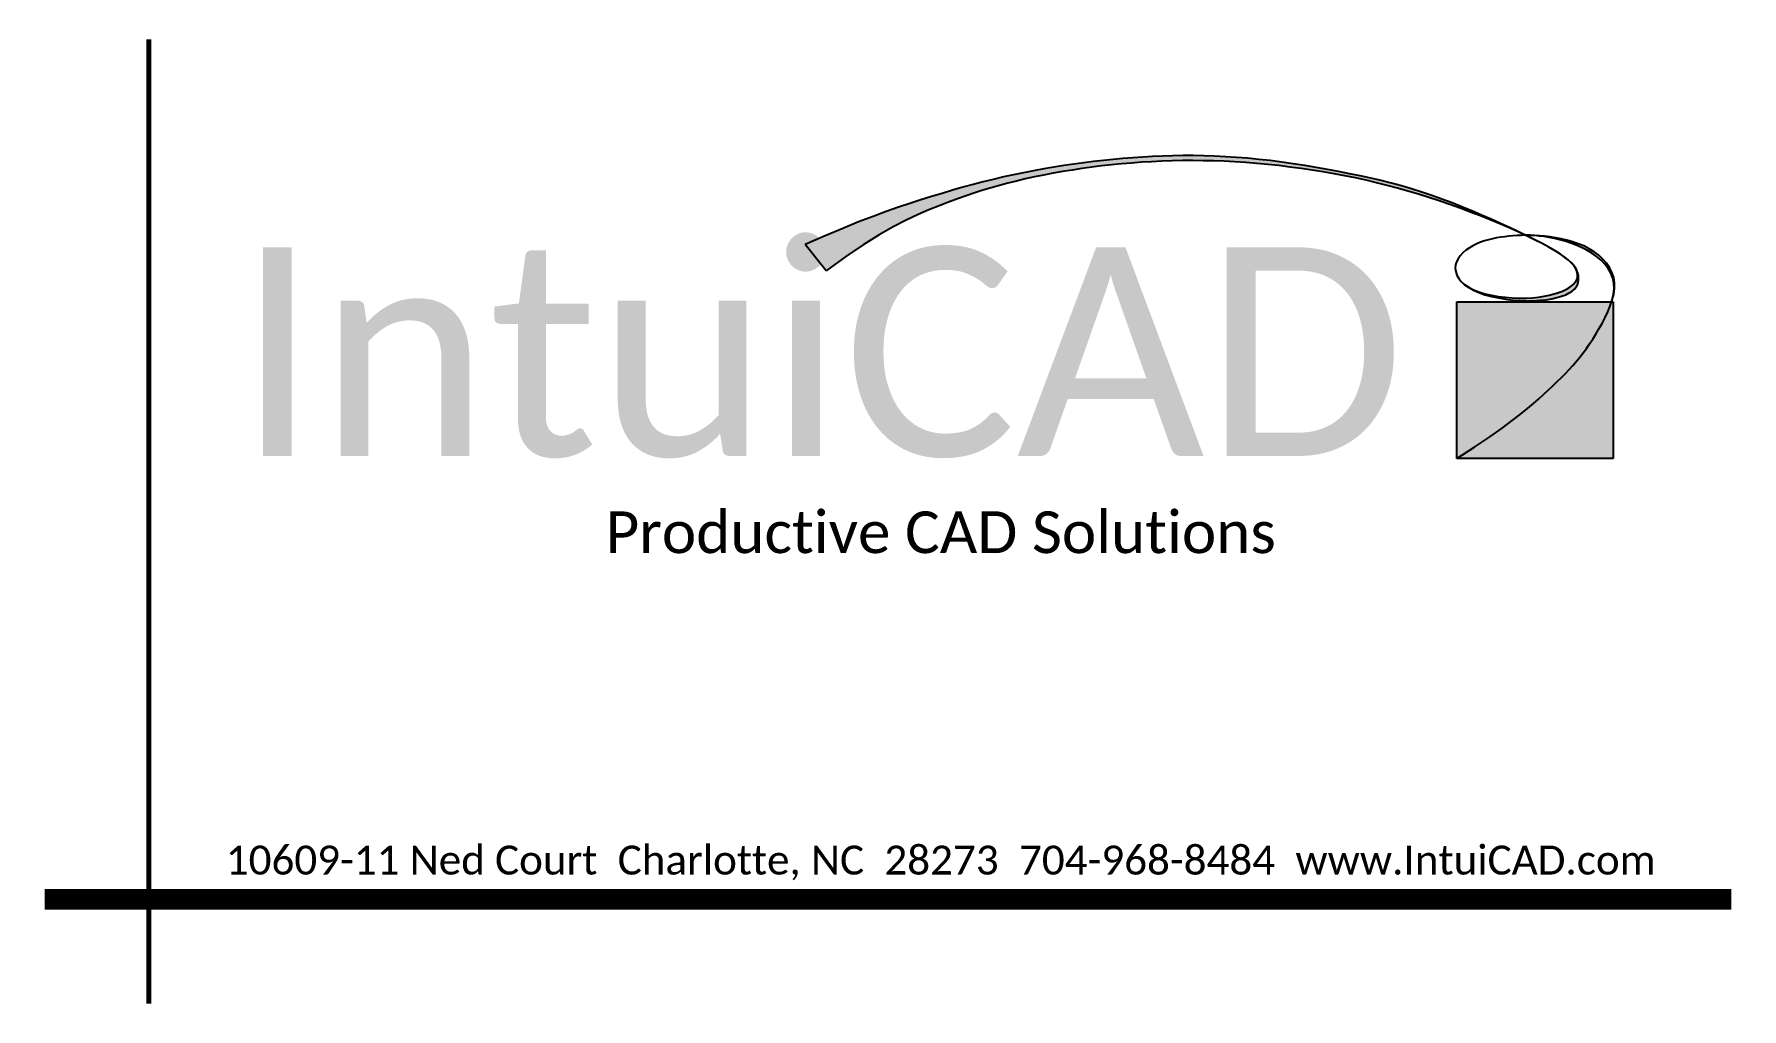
# Model space of a CAD drawing. Header units: inches. Extents: x -1.01 to 1.01, y -0.58 to 0.58.
import ezdxf

# ---------------------------------------------------------------- set-up
doc = ezdxf.new("R2010")
doc.units = ezdxf.units.IN
doc.header["$MEASUREMENT"] = 0
doc.styles.add('Calibri', font='CALIBRI0.TTF')

msp = doc.modelspace()

# ---------------------------------------------------------------- hatches: boundary and pattern name
for points in [[(-0.0293, 0.3269), (-0.0106, 0.3385), (0.0062, 0.3482), (0.0216, 0.3561), (0.0355, 0.3626), (0.0484, 0.3681), (0.0603, 0.3729), (0.0716, 0.3772), (0.0823, 0.3812), (0.0925, 0.3848), (0.1025, 0.3882), (0.1122, 0.3913), (0.1219, 0.3942), (0.1316, 0.397), (0.1415, 0.3996), (0.1517, 0.4021), (0.1622, 0.4046), (0.1729, 0.4069), (0.1839, 0.4091), (0.195, 0.4113), (0.2063, 0.4133), (0.2177, 0.4151), (0.2292, 0.4169), (0.2408, 0.4185), (0.2524, 0.4199), (0.2641, 0.4212), (0.2759, 0.4224), (0.2877, 0.4234), (0.2996, 0.4243), (0.3115, 0.425), (0.3235, 0.4255), (0.3356, 0.4259), (0.3478, 0.4262), (0.36, 0.4262), (0.3723, 0.4261), (0.3847, 0.4258), (0.3972, 0.4254), (0.4099, 0.4248), (0.4227, 0.4239), (0.4356, 0.4229), (0.4487, 0.4217), (0.4618, 0.4203), (0.4749, 0.4187), (0.4881, 0.417), (0.5012, 0.4151), (0.5142, 0.413), (0.5271, 0.4107), (0.5398, 0.4083), (0.5524, 0.4058), (0.5649, 0.403), (0.5773, 0.4001), (0.5897, 0.397), (0.602, 0.3937), (0.6143, 0.3902), (0.6266, 0.3865), (0.639, 0.3826), (0.6514, 0.3786), (0.6637, 0.3743), (0.6759, 0.37), (0.688, 0.3655), (0.6999, 0.3609), (0.7115, 0.3562), (0.7229, 0.3515), (0.7339, 0.3468), (0.7444, 0.342), (0.753, 0.338), (0.7533, 0.338), (0.7535, 0.338), (0.7448, 0.3423), (0.7344, 0.3471), (0.7236, 0.3521), (0.7125, 0.357), (0.7013, 0.362), (0.6898, 0.3669), (0.6781, 0.3717), (0.6664, 0.3763), (0.6545, 0.3808), (0.6426, 0.3851), (0.6306, 0.3891), (0.6187, 0.3928), (0.6067, 0.3963), (0.5947, 0.3996), (0.5826, 0.4026), (0.5703, 0.4055), (0.5579, 0.4082), (0.5453, 0.4108), (0.5324, 0.4133), (0.5193, 0.4157), (0.506, 0.4181), (0.4925, 0.4203), (0.4789, 0.4224), (0.4653, 0.4244), (0.4517, 0.4262), (0.4381, 0.4277), (0.4248, 0.429), (0.4116, 0.4301), (0.3986, 0.4309), (0.3858, 0.4315), (0.3732, 0.4319), (0.3608, 0.4321), (0.3485, 0.4321), (0.3364, 0.4319), (0.3244, 0.4316), (0.3126, 0.4311), (0.3009, 0.4304), (0.2892, 0.4296), (0.2776, 0.4287), (0.2661, 0.4276), (0.2545, 0.4264), (0.2429, 0.4251), (0.2313, 0.4236), (0.2196, 0.422), (0.2078, 0.4203), (0.1959, 0.4184), (0.184, 0.4164), (0.1721, 0.4142), (0.1601, 0.4119), (0.1482, 0.4095), (0.1363, 0.4069), (0.1244, 0.4041), (0.1124, 0.4011), (0.1005, 0.398), (0.0884, 0.3947), (0.0763, 0.3913), (0.064, 0.3876), (0.0515, 0.3838), (0.0388, 0.3799), (0.0259, 0.3757), (0.0123, 0.3712), (-0.0021, 0.3661), (-0.0176, 0.3604), (-0.0347, 0.3538), (-0.0535, 0.3462), (-0.0744, 0.3374), (-0.0978, 0.3272), (-0.0729, 0.2962), (-0.05, 0.3129)], [(0.822, 0.3254), (0.8155, 0.3281), (0.8088, 0.3304), (0.8021, 0.3323), (0.7953, 0.3339), (0.7885, 0.3352), (0.782, 0.3362), (0.7757, 0.3369), (0.7697, 0.3375), (0.764, 0.3379), (0.7586, 0.338), (0.7535, 0.338), (0.7536, 0.338), (0.7584, 0.3379), (0.7637, 0.3377), (0.7693, 0.3372), (0.7751, 0.3365), (0.7811, 0.3355), (0.7873, 0.3343), (0.7937, 0.3328), (0.8002, 0.331), (0.8067, 0.3288), (0.8132, 0.3264), (0.8195, 0.3235), (0.8257, 0.3204), (0.8317, 0.3168), (0.8373, 0.3128), (0.8425, 0.3085), (0.8471, 0.3038), (0.851, 0.2988), (0.8542, 0.2934), (0.8564, 0.2876), (0.8577, 0.2815), (0.8579, 0.2751), (0.8572, 0.2684), (0.8556, 0.2615), (0.8549, 0.2594), (0.855, 0.2594), (0.8557, 0.2617), (0.8574, 0.2686), (0.8584, 0.2754), (0.8584, 0.282), (0.8574, 0.2883), (0.8554, 0.2942), (0.8525, 0.2999), (0.8489, 0.3052), (0.8446, 0.31), (0.8397, 0.3145), (0.8342, 0.3186), (0.8283, 0.3222)], [(0.8146, 0.2796), (0.8155, 0.2823), (0.816, 0.285), (0.816, 0.2878), (0.8157, 0.2907), (0.8151, 0.2935), (0.814, 0.2963), (0.8125, 0.2992), (0.8103, 0.3022), (0.8101, 0.3024), (0.8122, 0.2994), (0.8136, 0.2967), (0.8144, 0.2941), (0.8147, 0.2915), (0.8146, 0.2891), (0.8141, 0.2867), (0.8131, 0.2844), (0.8117, 0.2822), (0.8097, 0.2801), (0.8073, 0.278), (0.8044, 0.276), (0.8008, 0.274), (0.7968, 0.2722), (0.7921, 0.2704), (0.787, 0.2688), (0.7813, 0.2673), (0.7751, 0.2661), (0.7685, 0.2651), (0.7614, 0.2643), (0.7538, 0.2639), (0.7459, 0.2639), (0.7376, 0.2641), (0.7293, 0.2648), (0.721, 0.2658), (0.713, 0.2672), (0.7053, 0.269), (0.6982, 0.2711), (0.6917, 0.2737), (0.6861, 0.2766), (0.6813, 0.2799), (0.6774, 0.2834), (0.6742, 0.2874), (0.6744, 0.2871), (0.6774, 0.2833), (0.6813, 0.2796), (0.6861, 0.2762), (0.6917, 0.2731), (0.6982, 0.2703), (0.7053, 0.2678), (0.713, 0.2658), (0.7212, 0.264), (0.7296, 0.2626), (0.7381, 0.2616), (0.7466, 0.261), (0.7549, 0.2607), (0.7628, 0.2608), (0.7704, 0.2613), (0.7776, 0.262), (0.7843, 0.2631), (0.7904, 0.2645), (0.7959, 0.2661), (0.8008, 0.2679), (0.8049, 0.2699), (0.8083, 0.2721), (0.8111, 0.2745), (0.8131, 0.277)]]:
    msp.add_hatch(color=256).paths.add_polyline_path(points)

# ---------------------------------------------------------------- linework, layer by layer
msp.add_line((-0.0729, 0.2962), (-0.0978, 0.3272))
at = {"color": 7}
for p, q in [((0.672, 0.0746), (0.672, 0.2594)), ((0.672, 0.2594), (0.8568, 0.2594)), ((0.8568, 0.2594), (0.8568, 0.0746)), ((0.8568, 0.0746), (0.672, 0.0746))]:
    msp.add_line(p, q, dxfattribs=at)
at = {"color": 1}
msp.add_lwpolyline([(-0.8733, -0.5694, 0.00616, 0.00616, 0), (-0.8733, 0.5694, 0.0123, 0.0123, 0)], format="xyseb", dxfattribs=at)
for points in [[(0.672, 0.0746), (0.6932, 0.0883), (0.7109, 0.1001), (0.7256, 0.1103), (0.7376, 0.1191), (0.7475, 0.1267), (0.7557, 0.1334), (0.7627, 0.1394), (0.769, 0.145), (0.7748, 0.1503), (0.7804, 0.1554), (0.7857, 0.1604), (0.7908, 0.1653), (0.7957, 0.1701), (0.8003, 0.1749), (0.8048, 0.1796), (0.8091, 0.1844), (0.8133, 0.1893), (0.8173, 0.1942), (0.8213, 0.1993), (0.8251, 0.2045), (0.8289, 0.2099), (0.8327, 0.2155), (0.8363, 0.2214), (0.84, 0.2276), (0.8437, 0.234), (0.8472, 0.2408), (0.8505, 0.2477), (0.8534, 0.2547), (0.8557, 0.2617), (0.8574, 0.2686), (0.8584, 0.2754), (0.8584, 0.282), (0.8574, 0.2883), (0.8554, 0.2942), (0.8525, 0.2999), (0.8489, 0.3052), (0.8446, 0.31), (0.8397, 0.3145), (0.8342, 0.3186), (0.8283, 0.3222), (0.822, 0.3254), (0.8155, 0.3281), (0.8088, 0.3304), (0.8021, 0.3323), (0.7953, 0.3339), (0.7885, 0.3352), (0.782, 0.3362), (0.7757, 0.3369), (0.7697, 0.3375), (0.764, 0.3379), (0.7586, 0.338), (0.7533, 0.338), (0.7483, 0.3379), (0.7433, 0.3377), (0.7384, 0.3373), (0.7336, 0.3369), (0.7287, 0.3363), (0.7239, 0.3357), (0.719, 0.3349), (0.7142, 0.334), (0.7095, 0.3328), (0.7048, 0.3315), (0.7001, 0.3298), (0.6956, 0.3279), (0.6911, 0.3257), (0.6869, 0.3231), (0.6829, 0.3203), (0.6793, 0.3172), (0.6762, 0.3139), (0.6736, 0.3104), (0.6717, 0.3068), (0.6706, 0.303), (0.6703, 0.2991), (0.6708, 0.2951), (0.6721, 0.2911), (0.6744, 0.2871), (0.6774, 0.2833), (0.6813, 0.2796), (0.6861, 0.2762), (0.6917, 0.2731), (0.6982, 0.2703), (0.7053, 0.2678), (0.713, 0.2658), (0.7212, 0.264), (0.7296, 0.2626), (0.7381, 0.2616), (0.7466, 0.261), (0.7549, 0.2607), (0.7628, 0.2608), (0.7704, 0.2613), (0.7776, 0.262), (0.7843, 0.2631), (0.7904, 0.2645), (0.7959, 0.2661), (0.8008, 0.2679), (0.8049, 0.2699), (0.8083, 0.2721), (0.8111, 0.2745), (0.8131, 0.277), (0.8146, 0.2796), (0.8155, 0.2823), (0.816, 0.285), (0.816, 0.2878), (0.8157, 0.2907), (0.8151, 0.2935), (0.814, 0.2963), (0.8125, 0.2992), (0.8103, 0.3022), (0.8076, 0.3053), (0.804, 0.3086), (0.7997, 0.312), (0.7944, 0.3157), (0.7881, 0.3197), (0.7809, 0.3239), (0.7729, 0.3282), (0.7641, 0.3328), (0.7547, 0.3375), (0.7448, 0.3423), (0.7344, 0.3471), (0.7236, 0.3521), (0.7125, 0.357), (0.7013, 0.362), (0.6898, 0.3669), (0.6781, 0.3717), (0.6664, 0.3763), (0.6545, 0.3808), (0.6426, 0.3851), (0.6306, 0.3891), (0.6187, 0.3928), (0.6067, 0.3963), (0.5947, 0.3996), (0.5826, 0.4026), (0.5703, 0.4055), (0.5579, 0.4082), (0.5453, 0.4108), (0.5324, 0.4133), (0.5193, 0.4157), (0.506, 0.4181), (0.4925, 0.4203), (0.4789, 0.4224), (0.4653, 0.4244), (0.4517, 0.4262), (0.4381, 0.4277), (0.4248, 0.429), (0.4116, 0.4301), (0.3986, 0.4309), (0.3858, 0.4315), (0.3732, 0.4319), (0.3608, 0.4321), (0.3485, 0.4321), (0.3364, 0.4319), (0.3244, 0.4316), (0.3126, 0.4311), (0.3009, 0.4304), (0.2892, 0.4296), (0.2776, 0.4287), (0.2661, 0.4276), (0.2545, 0.4264), (0.2429, 0.4251), (0.2313, 0.4236), (0.2196, 0.422), (0.2078, 0.4203), (0.1959, 0.4184), (0.184, 0.4164), (0.1721, 0.4142), (0.1601, 0.4119), (0.1482, 0.4095), (0.1363, 0.4069), (0.1244, 0.4041), (0.1124, 0.4011), (0.1005, 0.398), (0.0884, 0.3947), (0.0763, 0.3913), (0.064, 0.3876), (0.0515, 0.3838), (0.0388, 0.3799), (0.0259, 0.3757), (0.0123, 0.3712), (-0.0021, 0.3661), (-0.0176, 0.3604), (-0.0347, 0.3538), (-0.0535, 0.3462), (-0.0744, 0.3374), (-0.0978, 0.3272)], [(0.672, 0.0746), (0.6932, 0.0883), (0.7109, 0.1001), (0.7256, 0.1103), (0.7376, 0.1191), (0.7475, 0.1267), (0.7557, 0.1334), (0.7627, 0.1394), (0.769, 0.145), (0.7748, 0.1503), (0.7804, 0.1554), (0.7857, 0.1604), (0.7908, 0.1653), (0.7957, 0.1701), (0.8003, 0.1749), (0.8048, 0.1796), (0.8091, 0.1844), (0.8133, 0.1893), (0.8173, 0.1942), (0.8213, 0.1993), (0.8251, 0.2045), (0.8289, 0.2099), (0.8327, 0.2155), (0.8363, 0.2214), (0.84, 0.2276), (0.8437, 0.234), (0.8472, 0.2408), (0.8505, 0.2476), (0.8533, 0.2546), (0.8556, 0.2615), (0.8572, 0.2684), (0.8579, 0.2751), (0.8577, 0.2815), (0.8564, 0.2876), (0.8542, 0.2934), (0.851, 0.2988), (0.8471, 0.3038), (0.8425, 0.3085), (0.8373, 0.3128), (0.8317, 0.3168), (0.8257, 0.3204), (0.8195, 0.3235), (0.8132, 0.3264), (0.8067, 0.3288), (0.8002, 0.331), (0.7937, 0.3328), (0.7873, 0.3343), (0.7811, 0.3355), (0.7751, 0.3365), (0.7693, 0.3372), (0.7637, 0.3377), (0.7584, 0.3379), (0.7533, 0.338), (0.7482, 0.3379), (0.7433, 0.3377), (0.7384, 0.3373), (0.7336, 0.3369), (0.7287, 0.3363), (0.7239, 0.3357), (0.719, 0.3349), (0.7142, 0.334), (0.7095, 0.3328), (0.7048, 0.3315), (0.7001, 0.3298), (0.6956, 0.3279), (0.6911, 0.3257), (0.6869, 0.3231), (0.6829, 0.3203), (0.6793, 0.3172), (0.6762, 0.3139), (0.6736, 0.3104), (0.6717, 0.3068), (0.6706, 0.303), (0.6703, 0.2991), (0.6708, 0.2951), (0.6721, 0.2911), (0.6744, 0.2872), (0.6774, 0.2834), (0.6813, 0.2799), (0.6861, 0.2766), (0.6917, 0.2737), (0.6982, 0.2711), (0.7053, 0.269), (0.713, 0.2672), (0.721, 0.2658), (0.7293, 0.2648), (0.7376, 0.2641), (0.7459, 0.2639), (0.7538, 0.2639), (0.7614, 0.2643), (0.7685, 0.2651), (0.7751, 0.2661), (0.7813, 0.2673), (0.787, 0.2688), (0.7921, 0.2704), (0.7968, 0.2722), (0.8008, 0.274), (0.8044, 0.276), (0.8073, 0.278), (0.8097, 0.2801), (0.8117, 0.2822), (0.8131, 0.2844), (0.8141, 0.2867), (0.8146, 0.2891), (0.8147, 0.2915), (0.8144, 0.2941), (0.8136, 0.2967), (0.8122, 0.2994), (0.8102, 0.3023), (0.8075, 0.3054), (0.804, 0.3086), (0.7997, 0.3121), (0.7944, 0.3157), (0.7881, 0.3197), (0.7809, 0.3239), (0.7728, 0.3282), (0.764, 0.3327), (0.7545, 0.3373), (0.7444, 0.342), (0.7339, 0.3468), (0.7229, 0.3515), (0.7115, 0.3562), (0.6999, 0.3609), (0.688, 0.3655), (0.6759, 0.37), (0.6637, 0.3743), (0.6514, 0.3786), (0.639, 0.3826), (0.6266, 0.3865), (0.6143, 0.3902), (0.602, 0.3937), (0.5897, 0.397), (0.5773, 0.4001), (0.5649, 0.403), (0.5524, 0.4058), (0.5398, 0.4083), (0.5271, 0.4107), (0.5142, 0.413), (0.5012, 0.4151), (0.4881, 0.417), (0.4749, 0.4187), (0.4618, 0.4203), (0.4487, 0.4217), (0.4356, 0.4229), (0.4227, 0.4239), (0.4099, 0.4248), (0.3972, 0.4254), (0.3847, 0.4258), (0.3723, 0.4261), (0.36, 0.4262), (0.3478, 0.4262), (0.3356, 0.4259), (0.3235, 0.4255), (0.3115, 0.425), (0.2996, 0.4243), (0.2877, 0.4234), (0.2759, 0.4224), (0.2641, 0.4212), (0.2524, 0.4199), (0.2408, 0.4185), (0.2292, 0.4169), (0.2177, 0.4151), (0.2063, 0.4133), (0.195, 0.4113), (0.1839, 0.4091), (0.1729, 0.4069), (0.1622, 0.4046), (0.1517, 0.4021), (0.1415, 0.3996), (0.1316, 0.397), (0.1219, 0.3942), (0.1122, 0.3913), (0.1025, 0.3882), (0.0925, 0.3848), (0.0823, 0.3812), (0.0716, 0.3772), (0.0603, 0.3729), (0.0484, 0.3681), (0.0355, 0.3626), (0.0216, 0.3561), (0.0062, 0.3482), (-0.0106, 0.3385), (-0.0293, 0.3269), (-0.05, 0.3129), (-0.0729, 0.2962)]]:
    msp.add_lwpolyline(points)
at = {"color": 1, "const_width": 0.0246}
msp.add_lwpolyline([(0.9965, -0.4462), (-0.9965, -0.4462)], dxfattribs=at)
at = {"color": 1}
msp.add_solid([(0.672, 0.0746), (0.672, 0.2594), (0.8568, 0.0746), (0.8568, 0.2594)], dxfattribs=at)

# ---------------------------------------------------------------- texts
at = {"style": 'Calibri'}
for s, insert, char_height, attachment_point in [('IntuiCAD', (0.6104, 0.0746), 0.24639, 9), ('Productive CAD Solutions', (0.0623, -0.013), 0.049279, 5), ('10609-11 Ned Court  Charlotte, NC  28273  704-968-8484  www.IntuiCAD.com', (0.0623, -0.4033), 0.034166, 5)]:
    msp.add_mtext(s, dxfattribs=dict(at, insert=insert, char_height=char_height, attachment_point=attachment_point))

doc.saveas('drawing.dxf')
